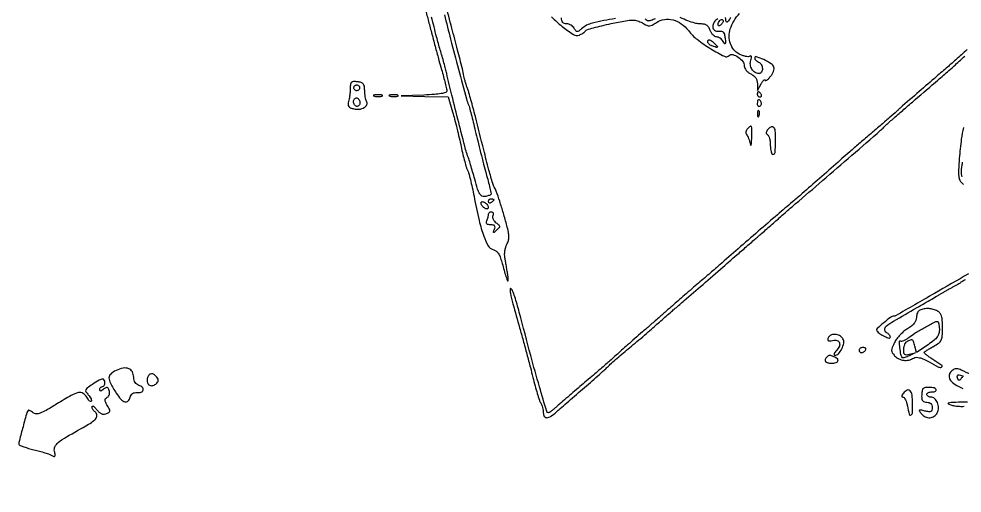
# Model space of a CAD drawing. Extents: x 50 to 925, y 21 to 441.
# Drawn here: x 50 to 411.5, y 21.2 to 202.9 of the extents above; entities that cross this region are included whole.
import ezdxf

# ---------------------------------------------------------------- set-up
doc = ezdxf.new("R2010")
doc.units = 0

msp = doc.modelspace()

# ---------------------------------------------------------------- linework, layer by layer
for points in [[(452.57679, 225.095507, -0.000001), (449.993678, 222.798179)], [(444.758148, 218.141907, -0.000001), (443, 216.578295, -0.004631)], [(205.762277, 206.562381, -0.004766), (207.00418, 201.953834, 0.001425), (208.288654, 197.057313, 0.001157), (209.692894, 191.814671, 0.001168), (211.009714, 186.988315, 0.003038), (211.986964, 183.521642, -0.004346), (212.757967, 180.758956, -0.005761), (213.408671, 178.231069, -0.004194), (213.910579, 176.106916, -0.055969), (214, 175.310575, -0.321739), (213.577288, 174.72166, -0.037162), (211.907859, 174.292917, -0.02657), (209.262733, 173.96331, -0.008193), (205.25, 173.744568), (196.5, 173.41127), (205.528366, 173.205635), (214.556732, 173), (216.236149, 167.25, -0.007208), (216.992487, 164.514514, -0.003464), (217.887495, 160.985938, -0.003434), (218.770567, 157.291272, -0.004905), (219.49942, 154, 0.006133), (220.168584, 151.013017, 0.007522), (220.869606, 148.240974, 0.006384), (221.521968, 145.933334, 0.052611), (221.939747, 144.926721, -0.057542), (222.357214, 143.892246, -0.005918), (223.027296, 141.340244, -0.007313), (223.747496, 138.268709, -0.005779), (224.439337, 134.926721, 0.008668), (226.415859, 125.649268, 0.028875), (228.166772, 119.672436, 0.043486), (229.876907, 115.9399, 0.20433), (231.712767, 114.540961, -0.097453), (232.790381, 114.030577, -0.080785), (233.678252, 113.120338, -0.060046), (234.424446, 111.727388, -0.026486), (235.080492, 109.740293, 0.00417), (236.470772, 104.798929, 0.034137), (237.275532, 102.600102, 0.812146), (237.558349, 102.661125, 0.035949), (237.415013, 104.5, 0.00214), (237.145256, 106.238524, 0.001589), (236.832954, 108.156711, 0.001606), (236.526683, 109.964934, 0.003631), (236.280497, 111.331355, -0.048802), (236.169568, 112.588768, -0.032832), (236.277923, 114.027416, -0.033068), (236.570231, 115.419795, -0.054643), (237.017923, 116.533489, 0.054843), (237.592196, 117.963721, 0.068112), (237.786721, 119.382789, 0.049258), (237.614385, 121.131742, 0.015395), (237.019472, 123.702134, 0.00664), (235.683769, 128.50018, 0.007659), (234.279948, 133.036613, 0.006171), (232.981024, 136.85661, 0.057392), (232.216951, 138.419292, -0.073999), (231.602201, 139.789628, -0.003038), (230.169487, 145.00909, -0.003626), (228.164024, 152.716053, -0.000876), (224.960075, 165.5, 0.00358), (224.127836, 168.746127, 0.003916), (223.272916, 171.884375, 0.003668), (222.500923, 174.557656, 0.019443), (222.011153, 176, -0.014061), (221.61083, 177.138543, -0.008635), (221.20052, 178.5, -0.008655), (220.840861, 179.862195, -0.015265), (220.59799, 181, 0.016845), (219.990197, 183.803983, 0.001424), (218.161737, 190.965013, 0.001908), (215.940921, 199.427048, 0.00154), (213.492791, 208.5, -0.008409)], [(213.097998, 204.509829, 0.003139), (215.484396, 195.09376, 0.001744), (218.506556, 183.639977, 0.000647), (221.57549, 172.230372, 0.031586), (222.332488, 170, -0.03139), (222.667507, 169.014189, -0.002707), (223.349712, 166.44375, -0.003561), (224.125691, 163.364833, -0.002755), (224.928664, 160, 0.003179), (225.843732, 156.179779, 0.001975), (226.963789, 151.707766, 0.001981), (228.103999, 147.303417, 0.00358), (229.077771, 143.707288, -0.005291), (229.882673, 140.693955, -0.008411), (230.500582, 138.097283, -0.003176), (230.974455, 135.87884, -0.256789), (230.873954, 135.552357, -0.103437), (230.619833, 135.391859, -0.015168), (230.039646, 135.195176, -0.016589), (229.329504, 135.003726, -0.013558), (228.558883, 134.845069, -0.170861), (227.474636, 135.022852, -0.137163), (226.623553, 135.854087, -0.055901), (225.81893, 137.690853, -0.008716), (224.708036, 141.5, 0.003061), (223.918253, 144.326634, 0.003455), (223.124424, 147.03125, 0.00316), (222.419064, 149.321863, 0.018819), (221.998766, 150.5, -0.031752), (221.228566, 152.849102, -0.000879), (218.558482, 163.237281, -0.002061), (215.940557, 173.676762, -0.004059), (213.961285, 182, 0.007309), (213.539735, 183.722866, 0.002864), (212.909909, 186.0875, 0.002834), (212.199395, 188.637869, 0.003526), (211.508828, 191, -0.009299), (210.097217, 196.043982, -0.002974), (208.183279, 203.591968, -0.001261)], [(254.159068, 203.658687, 0.030426), (258.179635, 200.049671, 0.027), (262.519087, 196.973329, 0.233007), (264.811548, 196.732061, 0.03181), (265.503643, 197.038303, 0.027517), (266.186988, 197.44348, 0.028482), (266.766005, 197.881077, 0.068776), (267.122878, 198.280388, -0.169748), (267.707428, 198.717891, -0.006876), (270.273831, 199.490628, -0.011365), (273.393388, 200.307096, -0.007738), (276.974845, 201.099633, -0.00515), (282.56782, 202.186895, -0.03976), (285.218635, 202.458818, -0.08019), (287.060543, 202.204334, -0.059127), (288.947421, 201.371988, 0.023756), (290.629075, 200.483504, 0.115517), (291.676714, 200.261801, 0.116074), (292.711315, 200.528826, 0.024091), (294.341042, 201.487804, -0.103418), (297.409492, 202.691859, -0.103505), (300.702331, 202.565213, -0.095139), (303.886437, 201.087827, -0.073899), (306.629506, 198.419096, 0.065411), (309.941565, 195.086048, 0.027654), (315.147879, 191.504109, 0.019794), (320.402749, 188.580262, 0.32407), (322.280651, 188.880651, -0.270638), (323.661488, 189.243235, -0.085328), (325.666569, 188.294206, -0.07721), (327.409076, 186.61658, -0.16401), (328, 184.863551, 0.109966), (328.182451, 184.044004, 0.062391), (328.727211, 183.180333, 0.05716), (329.535057, 182.398158, 0.056944), (330.5, 181.818046, -0.055381), (331.615381, 181.152218, -0.081377), (332.400078, 180.325913, -0.083766), (332.865358, 179.311495, -0.062384), (333.035435, 178.089485), (333.070871, 175.5), (334.5, 178, -0.017982), (335.054867, 178.89439, -0.048398), (335.529504, 179.471875, -0.154824), (335.832894, 179.629403, -0.444745), (335.997834, 179.5, 0.415364), (336.194894, 179.328957, 0.127389), (336.609356, 179.469042, 0.052345), (337.241501, 179.984372, 0.021827), (337.983132, 180.798867, 0.037108), (338.680105, 181.773537, 0.042241), (339.191666, 182.800465, 0.046795), (339.463481, 183.730965, 0.140181), (339.405902, 184.384618, 0.161556), (338.316444, 185.713407, 0.028697), (335.464862, 187.294727, 0.029715), (332.679723, 188.438045, 0.514561), (332, 187.952437, 0.125702), (332.110067, 187.521542, 0.064048), (332.440625, 187.066364, 0.057444), (332.926337, 186.657246, 0.054765), (333.5, 186.361626, -0.176936), (334.545334, 185.450965, -0.119521), (334.965149, 183.909986, -0.145377), (334.602095, 182.548877, -0.261049), (333.622445, 182, -0.14439), (332.139321, 182.437417, -0.112811), (330.961793, 183.645653, -0.104888), (330.368864, 185.328024, -0.109728), (330.524516, 187.077242, 0.021741), (330.777728, 188.014527, 0.118643), (330.769488, 188.535972, 0.350342), (330.543055, 188.706277, 0.131874), (330.136502, 188.584363, -0.153529), (329.524345, 188.428773, -0.039246), (328.498626, 188.567293, -0.03624), (327.295862, 188.919849, -0.029926), (326.074214, 189.461623, -0.195732), (322.691263, 193.421653, -0.158911), (322.66196, 199.049615, -0.116462), (326.243195, 204.998905, -0.085715)], [(278.617607, 203.042136, 0.020372), (269.806931, 201.287459, 0.120884), (265.668011, 199.143619, -0.018518), (264.551156, 198.237707, -0.174195), (263.970063, 198.058253, -0.224956), (263.489001, 198.313578, -0.032537), (262.868321, 199.270814, 0.075719), (262.353527, 199.932266, 0.055892), (261.611979, 200.492052, 0.05608), (260.768099, 200.871855, 0.077874), (259.95031, 201, -0.078702), (259.063003, 201.140536, -0.141654), (258.457921, 201.550595, -0.122632), (258.111018, 202.269256, -0.051463), (258, 203.345012, 0.07129)], [(293.907641, 202.961744, -0.017112), (292.253947, 202.34216, -0.081747), (291.262122, 202.180953, -0.148309), (290.576808, 202.390303, -0.106974), (290.018826, 202.969538, 0.285577)], [(317.934259, 202.964816, 0.122222), (316.444364, 201.618996, 0.161261), (315.953859, 199.868183, 0.225669), (316.649281, 198.566018, 0.197616), (318.15712, 198.187142, -0.066496), (319.263487, 198.199572, -0.176402), (319.957695, 197.846264, -0.129669), (320.391496, 197.038645, -0.029703), (320.664536, 195.5, -0.005853), (320.838507, 193.841784, -0.153041), (320.745706, 193.408303, -0.547337), (320.521594, 193.396059, -0.020098), (319.957726, 194.25, 0.055679), (319.443934, 194.919386, 0.050086), (318.777846, 195.485938, 0.053208), (318.067597, 195.87249, 0.098341), (317.425559, 196, -0.139886), (316.791461, 196.180944, -0.06122), (316.104589, 196.734375, -0.053824), (315.472935, 197.543661, -0.048006), (315, 198.5, 0.056938), (314.364524, 199.729401, 0.109833), (313.566271, 200.489893, 0.095952), (312.443949, 200.900936, 0.036407), (310.774751, 201.046477, -0.068256), (309.042758, 201.309115, -0.01879), (306.424168, 202.189607, -0.018335), (303.45948, 203.438212, -0.016723)], [(322.841825, 203.507925, -0.012971), (321.984344, 202.180571, -0.093051), (321.447322, 201.643199, -0.442769), (321.141774, 201.715867, -0.126041), (321.003738, 202.25, 0.049444), (320.880908, 203.462695, 0.293585)], [(413.412145, 191.133044, -0.001455), (411.287316, 189.209435, -0.001373), (409.11028, 187.260855, -0.001364), (407.172721, 185.545634, -0.004793), (405.912145, 184.457101, 0.002509), (401.711452, 180.863082, 0.00066), (395.022135, 175.066008, 0.000145), (387.759365, 168.75146, 0.02408), (387, 168.023752, -0.024436), (386.598968, 167.639986, -0.000237), (383.5625, 165.008509, -0.000786), (380.060527, 161.986132, -0.000509), (376, 158.5, 0.000423), (371.939451, 155.015066, 0.000653), (368.4375, 151.996433, 0.000194), (365.39823, 149.367636, 0.020647), (365, 148.993073, -0.018991), (363.982197, 148.029387, -0.00021), (356.830643, 141.760829, -0.000665), (350.186719, 135.957741, -0.00347), (346.5, 132.790968, 0.001781), (340.715522, 127.856161, 0.000867), (333.36417, 121.517071, 0.000853), (325.635906, 114.806473, 0.00112), (318.603089, 108.650912, -0.002404), (317.448997, 107.646003, -0.000567), (315.511148, 105.978789, -0.000584), (313.278804, 104.067132, -0.000575), (311.030606, 102.150912, 0.0014), (308.60649, 100.077838, 0.00093), (305.836981, 97.686956, 0.000936), (303.156914, 95.35578, 0.001827), (301.030606, 93.485534, -0.001168), (298.777505, 91.498488, -0.000448), (295.635151, 88.745192, -0.000443), (292.218987, 85.762727, -0.000545), (289.025229, 82.985534, 0.000798), (286.046102, 80.392334, 0.000984), (283.276934, 77.964501, 0.000809), (280.957474, 75.916186, 0.007236), (279.953054, 75, -0.007389), (277.787407, 73.02581, -0.002247), (274.449346, 70.098629, -0.001938), (270.193463, 66.429161, -0.001087), (264.993191, 62, 0.001085), (262.327145, 59.729297, 0.001096), (259.679997, 57.454688, 0.001067), (257.383289, 55.463862, 0.004457), (256.01379, 54.25, -0.009836), (255.020024, 53.38808, -0.013779), (254.096984, 52.660938, -0.01005), (253.308419, 52.098471, -0.151003), (252.989797, 52, -0.331985), (252.293286, 52.519746, -0.001477), (249.531138, 61.923378, -0.005171), (246.193022, 73.873259, -0.002001), (241.804558, 90.5, 0.007907), (240.936788, 93.637104, 0.010671), (240.04695, 96.44375, 0.007928), (239.221717, 98.745722, 0.105329), (238.738294, 99.5, 0.641975), (238.267147, 99.327766, 0.072227), (238.368366, 97.780043, 0.01476), (239.346469, 93.766248, 0.001568), (241.927737, 84.5, -0.001982), (243.259579, 79.703577, -0.00146), (244.698063, 74.38125, -0.001475), (246.028706, 69.340626, -0.003299), (247.00344, 65.5, 0.006283), (247.833428, 62.309666, 0.007611), (248.694794, 59.339923, 0.006566), (249.488692, 56.867093, 0.050926), (249.988857, 55.763569, -0.040837), (250.376383, 54.952406, -0.025175), (250.702977, 53.945728, -0.025171), (250.926834, 52.910913, -0.0407), (251, 52.013569, 0.135172), (251.386729, 50.609203, 0.279995), (252.354949, 50.096049, 0.137016), (253.921128, 50.634233, 0.036054), (256.010218, 52.307765, -0.006434), (257.426021, 53.58659, -0.001306), (259.971752, 55.815447, -0.001377), (262.946049, 58.391472, -0.001289), (266, 61.008119, 0.002254), (269.020066, 63.605854, 0.002555), (271.892383, 66.124969, 0.002325), (274.312123, 68.289303, 0.014125), (275.527262, 69.450354, -0.014768), (276.679176, 70.548166, -0.003292), (278.713508, 72.351349, -0.003415), (281.091944, 74.403234, -0.003292), (283.527262, 76.447856, 0.002355), (286.145762, 78.637918, 0.001642), (289.080473, 81.132596, 0.001656), (291.879298, 83.543749, 0.003436), (294.044563, 85.447856, -0.001363), (296.000959, 87.182724, -0.001083), (298.12232, 89.045421, -0.001095), (300.096034, 90.763309, -0.002749), (301.544563, 92.004641, 0.002425), (305.002446, 94.964027, 0.00033), (312.200121, 101.193114, 0.000414), (319.808703, 107.797641, 0.000757), (326, 113.197389, -0.000591), (327.91035, 114.864624, -0.000503), (329.929363, 116.618925, -0.000507), (331.769652, 118.211419, -0.001438), (333.057407, 119.317043, 0.002431), (334.344665, 120.426688, 0.000851), (336.184402, 122.033756, 0.000845), (338.202256, 123.808524, 0.000989), (340.111245, 125.5, -0.001193), (342.048512, 127.21512, -0.000942), (344.152285, 129.061686, -0.000953), (346.111843, 130.768563, -0.002369), (347.553838, 132.007866, 0.0012), (358.022832, 140.962842, 0.000959), (369.265272, 150.663805, 0.000217), (380.282658, 160.21586, 0.031246), (381.5, 161.41337, -0.028499), (382.254432, 162.163706, -0.000938), (385.4375, 164.977034, -0.001789), (389.212856, 168.277352, -0.001243), (393.5, 171.979435, 0.000235), (402.237899, 179.494179, 0.001735), (406.392832, 183.096062, 0.003644), (408.935656, 185.348776, 0.008152), (410.826999, 187.10569, -0.012688), (412.513595, 188.644144, -0.001094)], [(412.050924, 161.263874, 0.037572), (411.187817, 156.880385, 0.008928), (410.433618, 149.47165, 0.007301), (410.13055, 145.085784, 0.038787), (410.18617, 142.683323, 0.076534), (410.577372, 141.173022, 0.118513), (411.380465, 140.099205, -0.074011), (412.000784, 139.406494, -0.044564)], [(411.516518, 142.350442, -0.053888), (411.25538, 143.469077, -0.04663), (411.217666, 144.793349, -0.034083), (411.412674, 146.252481, 0.01944), (411.696598, 147.988393, 0.0053)], [(413.990437, 105.256394, -0.000739), (400.8592, 97.682686, -0.000052), (385.965339, 89.12372, -0.131113), (385.501645, 89, 0.15735), (384.08462, 88.542741, 0.018574), (381.437915, 86.482565, 0.014425), (378.922195, 84.242874, 0.37659), (378.843318, 83.408026, 0.085949), (380.000933, 82.278328, 0.038924), (381.841344, 81.215009, 0.042377), (383.521161, 80.580043, 0.497783), (384, 80.941836, 0.120287), (383.896015, 81.36782, 0.052117), (383.572698, 81.858107, 0.047444), (383.101836, 82.332235, 0.045991), (382.545356, 82.71468, -0.256572), (381.829109, 83.86148, -0.238411), (382.387448, 85.138732, -0.040638), (385.264074, 87.146575, -0.002702), (394, 92.180243, 0.000902), (397.018107, 93.90484, 0.001045), (399.884375, 95.557513, 0.00093), (402.305532, 96.966312, 0.006216), (403.5, 97.684381, -0.007555), (404.444669, 98.248843, -0.003856), (405.646875, 98.93045, -0.00383), (406.897067, 99.614083, -0.005739), (408, 100.190052, 0.007748), (408.99384, 100.714145, 0.009272), (409.9125, 101.239306, 0.008187), (410.668808, 101.707425, 0.05875), (411, 101.979646, -0.066199), (411.383098, 102.285118, -0.003282), (412.773083, 103.107716, -0.00525)], [(414.958157, 66.521204, 0.008583), (411.198443, 68.345981, 0.078238), (409.453505, 68.844981, 0.171383), (408.233301, 68.575845, 0.080552), (407, 67.5, 0.1836), (406.485773, 65.996599, 0.156357), (407.053978, 64.409467, 0.092765), (408.823024, 62.820566, 0.037735), (411.717881, 61.345096, 0.006338)], [(411.763276, 65.45512, 0.304541), (411.406503, 65.447668, 0.101623), (411.02984, 65.048282, -0.047124), (410.63743, 64.529678, -0.263306), (410.318241, 64.426045, -0.219759), (410.021849, 64.6438, -0.034544), (409.708402, 65.317508, -0.213441), (409.755921, 66.193967, -0.33093), (410.406254, 66.513658, -0.078668), (412.011657, 65.947043, -0.015499)], [(413.598705, 56.09721, 0.003279), (411, 56.03253, 0.002952), (407.254695, 55.892593, 0.065932), (406.187159, 55.703926, 0.691245), (406.171421, 55.415683, 0.030793), (407.5, 54.924497, 0.03811), (408.881427, 54.620838, 0.022574), (410.561765, 54.460638, 0.022509), (412.262787, 54.452303, 0.035682)]]:
    msp.add_lwpolyline(points, format="xyb")
for points in [[(319.183333, 200.783333, -0.034019), (318.693024, 200.355562, -0.131573), (318.322581, 200.204271, -0.290264), (318.093678, 200.31173, -0.142677), (318, 200.633333, -0.094783), (318.175276, 201.54964, -0.102202), (318.674729, 202.309147, -0.145728), (319.299565, 202.647242, -0.253202), (319.85, 202.483333, -0.212536), (319.959631, 202.197768, -0.080535), (319.867292, 201.770833, -0.061283), (319.5985, 201.274266, -0.041736)], [(316.642857, 193.5, -0.013589), (317.663669, 192.422138, -0.423452), (317.640417, 192.090866, -0.263349), (317.219253, 192.012223, -0.009001), (315.581787, 192.606989, -0.045844), (314.976645, 192.905323, -0.052351), (314.46465, 193.297997, -0.059761), (314.113771, 193.720929, -0.144282), (314, 194.106989, -0.155195), (314.2042, 194.749024, -0.304053), (314.683913, 194.932106, -0.11473), (315.493884, 194.536623, -0.025685)], [(176.986345, 176.316422, -0.017009), (176.93816, 175.077179, -0.011748), (176.803061, 173.679708, -0.01186), (176.609483, 172.340846, -0.023668), (176.381573, 171.295348, 0.055081), (176.205788, 170.147102, 0.166018), (176.4271, 169.39775, 0.141707), (177.091362, 168.868183, 0.036417), (178.408213, 168.433681, 0.091527), (180.485133, 168.301915, 0.106051), (182.356153, 168.943832, 0.154975), (183.364497, 170.090081, 0.246718), (183.275484, 171.363274, -0.073374), (183.001852, 171.997895, -0.020959), (182.768627, 173.0473, -0.02062), (182.60214, 174.268053, -0.020539), (182.536495, 175.499967, 0.035062), (182.404089, 177.105928, 0.137462), (181.997472, 178.003009, 0.147757), (181.202826, 178.522077, 0.042695), (179.75, 178.816422, 0.031932), (178.212239, 178.89448, 0.182544), (177.46465, 178.600867, 0.179031), (177.0896, 177.882459, 0.030505)], [(180.447214, 175.91459, -0.099038), (180.151486, 175.597789, -0.097945), (179.755524, 175.417584, -0.097945), (179.320774, 175.401684, -0.099038), (178.91459, 175.552786, -0.099038), (178.597789, 175.848514, -0.097945), (178.417584, 176.244476, -0.097945), (178.401684, 176.679226, -0.099038), (178.552786, 177.08541, -0.099038), (178.848514, 177.402211, -0.097945), (179.244476, 177.582416, -0.097945), (179.679226, 177.598316, -0.099038), (180.08541, 177.447214, -0.099038), (180.402211, 177.151486, -0.097945), (180.582416, 176.755524, -0.097945), (180.598316, 176.320774, -0.099038)], [(186.269032, 173.307009, 0.037336), (187.036634, 173.167106, 0.029507), (187.880008, 173.127736, 0.030339), (188.671085, 173.185595, 0.06278), (189.269032, 173.344063, 0.31318), (189.386009, 173.52287, 0.333666), (189.257153, 173.684921, 0.052471), (188.580113, 173.787295, 0.014395), (187.5, 173.805051, 0.012823), (186.431793, 173.764444, 0.080377), (185.900903, 173.643467, 0.597527), (185.883358, 173.48334, 0.087174)], [(192.269032, 173.307009, 0.037336), (193.036634, 173.167106, 0.029507), (193.880008, 173.127736, 0.030339), (194.671085, 173.185595, 0.06278), (195.269032, 173.344063, 0.31318), (195.386009, 173.52287, 0.333666), (195.257153, 173.684921, 0.052471), (194.580113, 173.787295, 0.014395), (193.5, 173.805051, 0.012823), (192.431793, 173.764444, 0.080377), (191.900903, 173.643467, 0.597527), (191.883358, 173.48334, 0.087174)], [(333, 174, 0.105053), (333.081062, 173.618444, 0.099167), (333.311086, 173.29375, 0.09642), (333.654762, 173.076123, 0.093332), (334.059017, 173, 0.108972), (334.413961, 173.078288, 0.182303), (334.6254, 173.29375, 0.161196), (334.656512, 173.6179, 0.082592), (334.5, 174, 0.029505), (334.231006, 174.382774, 0.035638), (333.933975, 174.70625, 0.038439), (333.65171, 174.934461, 0.151918), (333.440983, 175, 0.210953), (333.272352, 174.92554, 0.081139), (333.129539, 174.70625, 0.061769), (333.032345, 174.382849, 0.042167)], [(180.5, 170, -0.074012), (180.119849, 169.549884, -0.156529), (179.705698, 169.369302, -0.15302), (179.257119, 169.461657, -0.06978), (178.774265, 169.825735, -0.088981), (178.446886, 170.29624, -0.076381), (178.281199, 170.876926, -0.077007), (178.298118, 171.476023, -0.093176), (178.5, 172, -0.074012), (178.880151, 172.450116, -0.156529), (179.294302, 172.630698, -0.15302), (179.742881, 172.538343, -0.06978), (180.225735, 172.174265, -0.088981), (180.553114, 171.70376, -0.076381), (180.718801, 171.123074, -0.077007), (180.701882, 170.523977, -0.093176)], [(333, 170.440983, 0.067432), (333.074611, 169.890269, 0.140899), (333.298542, 169.524436, 0.190788), (333.63036, 169.397824, 0.136093), (334.016312, 169.510081, 0.090427), (334.360589, 169.820631, 0.095498), (334.565079, 170.22714, 0.099685), (334.598899, 170.665803, 0.108373), (334.457295, 171.069098, 0.050477), (333.86686, 171.838655, 0.315493), (333.407182, 171.933879, 0.25701), (333.085158, 171.519563, 0.039415)], [(333.078947, 166.416667, 0.018894), (333.137993, 165.670344, 0.168741), (333.279315, 165.37858, 0.470617), (333.461564, 165.395823, 0.054073), (333.683114, 165.8125, 0.051402), (333.839148, 166.359369, 0.05415), (333.876576, 166.916927, 0.060344), (333.797407, 167.402231, 0.126455), (333.604167, 167.729167, 0.296942), (333.385309, 167.77538, 0.208169), (333.200665, 167.592839, 0.077125), (333.089945, 167.112848, 0.028489)], [(329.223794, 160.823794, 0.071497), (328.812096, 160.273884, 0.092555), (328.617053, 159.675945, 0.101401), (328.658921, 159.090441, 0.103682), (328.927975, 158.573794, -0.060544), (329.298164, 157.990885, -0.021537), (329.684768, 157.081052, -0.021005), (330.027335, 156.035893, -0.02323), (330.268, 155, 0.095667), (330.457046, 154.516297, 0.654953), (330.636452, 154.543821, 0.049546), (330.783461, 155.455613, 0.008045), (330.863818, 157.25, 0.003981), (330.936116, 160.742293, 0.111197), (330.748509, 161.627922, 0.47514), (330.29653, 161.744988, 0.037946)], [(337.064749, 160.578017, 0.043524), (336.603166, 159.911552, 0.116388), (336.440667, 159.360993, 0.160975), (336.563437, 158.906705, 0.108945), (336.951442, 158.530011, -0.15578), (337.356537, 158.056939, -0.037028), (337.691986, 157.06154, -0.034575), (337.922959, 155.805798, -0.028202), (338, 154.440983, 0.027497), (338.072564, 153.122516, 0.043243), (338.29375, 152.010789, 0.053437), (338.614478, 151.229636, 0.275259), (339, 151, 0.391885), (339.795842, 151.736931, 0.016493), (339.979841, 155.93066, 0.017767), (339.875632, 160.154492, 0.243929), (339.113307, 161.429973, 0.157815), (338.687312, 161.534458, 0.080573), (338.145782, 161.405763, 0.06707), (337.574976, 161.072804, 0.054071)], [(232, 133.559017, -0.151918), (231.934461, 133.34829, -0.038439), (231.70625, 133.066025, -0.035638), (231.382774, 132.768994, -0.029505), (231, 132.5, -0.082592), (230.6179, 132.343488, -0.161196), (230.29375, 132.3746, -0.182303), (230.078288, 132.586039, -0.108972), (230, 132.940983, -0.093332), (230.076123, 133.345238, -0.09642), (230.29375, 133.688914, -0.099167), (230.618444, 133.918938, -0.105053), (231, 134, -0.042167), (231.382849, 133.967655, -0.061769), (231.70625, 133.870461, -0.081139), (231.92554, 133.727648, -0.210953)], [(229.8125, 131.0625, -0.08306), (229.888442, 130.579684, -0.196386), (229.75, 130.25, -0.196386), (229.420316, 130.111558, -0.08306), (228.9375, 130.1875, -0.068635), (228.402945, 130.45155, -0.04742), (227.882031, 130.882031, -0.04742), (227.45155, 131.402945, -0.068635), (227.1875, 131.9375, -0.08306), (227.111558, 132.420316, -0.196386), (227.25, 132.75, -0.196386), (227.579684, 132.888442, -0.08306), (228.0625, 132.8125, -0.068635), (228.597055, 132.54845, -0.04742), (229.117969, 132.117969, -0.04742), (229.54845, 131.597055, -0.068635)], [(231.648875, 127.527366, 0.124401), (231.570163, 126.868358, 0.075714), (231.787958, 126.110357, 0.067975), (232.257711, 125.372081, 0.064432), (232.915899, 124.77146, -0.02493), (233.930693, 123.982471, -0.193055), (234.20204, 123.459564, -0.20383), (234.029362, 122.910881, -0.028104), (233.183661, 122.026851, -0.005112), (232.232371, 121.156255, -0.257039), (231.993836, 121.100975, -0.431381), (231.907337, 121.266794, -0.008174), (232.278263, 122.282757, 0.059942), (232.485515, 123.105855, 0.207059), (232.336146, 123.622534, 0.178649), (231.833587, 123.915279, 0.0435), (230.861626, 124, -0.04488), (229.926562, 124.084101, -0.16217), (229.409125, 124.367411, -0.205389), (229.234911, 124.854983, -0.076256), (229.393011, 125.581787, 0.016969), (229.625376, 126.254744, 0.015089), (229.821697, 126.96865, 0.015326), (229.959197, 127.621647, 0.04425), (230, 128.081787, -0.119804), (230.085137, 128.432002, -0.100688), (230.325178, 128.730275, -0.092014), (230.684184, 128.93059, -0.081537), (231.106989, 129, -0.15468), (231.481912, 128.881171, -0.152247), (231.722801, 128.567414, -0.113935), (231.78304, 128.090721, -0.066402)], [(395.25, 91.337719, 0.132369), (394.771081, 90.976103, 0.061054), (394.367188, 90.300616, 0.054266), (394.092752, 89.439471, 0.050063), (394, 88.515443, -0.091626), (393.787811, 87.367255, -0.074822), (393.171661, 86.278153, -0.060357), (392.12609, 85.231296, -0.033112), (390.627634, 84.207807, 0.041905), (389.216899, 83.207457, 0.027497), (387.766118, 81.840804, 0.027656), (386.491459, 80.342656, 0.046767), (385.621967, 78.944034, 0.015295), (384.703806, 76.953348, 0.102082), (384.49017, 75.889096, 0.143248), (384.756026, 74.997915, 0.040295), (385.649321, 73.835002, 0.093723), (387.193596, 72.665096, 0.08621), (389.104321, 72.096083, 0.08469), (391.125111, 72.200317, 0.086038), (392.984911, 72.969513, -0.138148), (393.919846, 73.247759, -0.067185), (395.167121, 73.098042, -0.045848), (396.784263, 72.5164, -0.018192), (398.886981, 71.439603, 0.00955), (402.497216, 69.511349, 0.222854), (403.628955, 69.474079, 0.583654), (403.69412, 70.072055, 0.011941), (400.607499, 72.178454, -0.009443), (399.233709, 73.105944, -0.014144), (398.073551, 73.971558, -0.008998), (397.153219, 74.726964, -0.213619), (397.012379, 75.022596, -0.240711), (397.148696, 75.305695, -0.011358), (398.031761, 75.945361, -0.016591), (399.159655, 76.669898, -0.010956), (400.5, 77.430067, 0.030222), (402.559901, 78.705576, 0.126429), (403.496348, 79.807437, 0.098813), (403.904018, 81.365508, 0.014733), (404, 84.622287, 0.015363), (403.915263, 87.379458, 0.058707), (403.610126, 89.068524, 0.096658), (403.021585, 90.175321, 0.099819), (402.065741, 90.964816, 0.057802), (400.463474, 91.597216, 0.051492), (398.694707, 91.878216, 0.051534), (396.907321, 91.791783, 0.058123)], [(402.78022, 84.025224, -0.066075), (402.607938, 82.367171, -0.09876), (401.999341, 81.048429, -0.068582), (400.75163, 79.751882, -0.018493), (398.44143, 78.065153), (394.018061, 75.079857), (393.400623, 77.539928, 0.010225), (392.911894, 79.331212, 0.177437), (392.557156, 79.809634, 0.223473), (392.014355, 79.887142, 0.017131), (390.581787, 79.393011, 0.117273), (389.976529, 78.979031, 0.065422), (389.46465, 78.241583, 0.059634), (389.117824, 77.311664, 0.059534), (389, 76.325624, 0.034075), (389.08814, 75.033808, 0.186229), (389.420434, 74.43198, 0.199656), (390.054644, 74.233054, 0.03978), (391.25, 74.437883), (393.5, 75.010541), (391.240422, 73.848182, -0.019222), (390.34947, 73.432355, -0.029053), (389.542727, 73.146848, -0.028475), (388.894294, 72.998356, -0.264259), (388.634062, 73.092912, -0.128692), (388.060865, 74.280747, -0.020071), (387.659135, 76.87761, -0.019611), (387.477785, 79.319619, -0.599185), (387.897521, 79.563336, 0.193148), (388.387679, 79.478198, 0.044454), (389.205589, 79.729836, 0.039641), (390.162427, 80.211742, 0.029756), (391.132463, 80.882946, -0.028694), (393.543724, 82.558968, -0.010155), (397.173463, 84.684406, -0.005672), (400.884122, 86.702326, -0.122289), (402.083011, 87, -0.312522), (402.326475, 86.831352, -0.03225), (402.540526, 86.12616, -0.031089), (402.703526, 85.165408, -0.019371)], [(360.666667, 81.333333, 0.077462), (360.043108, 80.479513, 0.285467), (360.094178, 79.842273, 0.240028), (360.725224, 79.526834, 0.062124), (361.887141, 79.680738, -0.118105), (363.507294, 79.714209, -0.24537), (364.450978, 78.92627, -0.19902), (364.452314, 77.533556, -0.086116), (363.442974, 75.936987, 0.028025), (362.841451, 75.192418, 0.067804), (362.510447, 74.56899, 0.160638), (362.49698, 74.174654, 0.333161), (362.730003, 74, 0.209735), (364.119451, 74.609648, 0.071328), (365.394978, 76.468374, 0.069878), (366.121434, 78.664309, 0.174273), (365.847533, 80.30796, 0.126766), (364.863555, 81.338287, 0.090452), (363.373044, 81.926375, 0.093942), (361.823166, 81.938861, 0.1527)], [(372, 76, 0.092995), (372.071618, 75.618268, 0.096318), (372.276414, 75.29375, 0.099231), (372.581949, 75.076556, 0.105429), (372.940983, 75, 0.089642), (373.346558, 75.073302, 0.053229), (373.7871, 75.29375, 0.051032), (374.193797, 75.617485, 0.06081), (374.5, 76, 0.139169), (374.607943, 76.379648, 0.191142), (374.478525, 76.70625, 0.138808), (374.110654, 76.926733, 0.066118), (373.559017, 77, 0.062283), (372.962904, 76.925455, 0.080552), (372.457961, 76.70625, 0.097988), (372.120018, 76.381379, 0.153634)], [(359.666667, 73.333333, 0.100787), (359.055946, 72.410269, 0.268587), (359.163032, 71.656815, 0.178078), (359.981608, 71.152274, 0.050018), (361.5, 71, 0.058786), (363.180084, 71.198217, 0.247246), (363.919396, 71.84618, 0.325871), (363.7009, 72.655603, 0.07783), (362.418213, 73.393011, 0.007226), (361.125878, 73.867616, 0.090039), (360.612344, 73.949388, 0.157593), (360.216593, 73.811929, 0.034635)], [(87.241476, 68.193564, 0.068469), (85.187493, 66.83507, 0.218554), (84.534437, 65.37028, 0.122833), (85.07002, 63.319012, 0.016825), (87.336936, 59.480733, 0.040221), (89.087112, 57.166646, 0.143018), (90.64724, 56.19122, 0.272457), (91.871419, 56.51341, 0.132178), (92.70214, 57.968982, -0.076468), (93.055501, 58.78553, -0.102249), (93.61308, 59.366511, -0.102029), (94.356274, 59.679683, -0.075855), (95.248288, 59.718982, 0.10171), (96.846411, 59.871797, 0.252336), (97.64609, 60.682767, 0.281898), (97.366362, 61.711481, 0.112579), (96.055047, 62.482529, -0.078352), (95.182256, 62.918999, -0.089672), (94.532312, 63.586824, -0.085239), (94.135061, 64.469504, -0.063292), (94, 65.532204, 0.120355), (93.48814, 67.627867, 0.181079), (92.105694, 68.873549, 0.141123), (89.943706, 69.078984, 0.065584)], [(99.335833, 65.432783, 0.129423), (99.166505, 63.88536, 0.191633), (99.844899, 62.719789, 0.202172), (101.103816, 62.376714, 0.140874), (102.46995, 62.97506, 0.045192), (103.171184, 63.673005, 0.136007), (103.448265, 64.281865, 0.152139), (103.357365, 64.903293, 0.061456), (102.889886, 65.632679, 0.062402), (101.811883, 66.643872, 0.172937), (100.829068, 66.933203, 0.202562), (99.989678, 66.521604, 0.087414)], [(78.207968, 62.858339, 0.011693), (76.193262, 61.500819, 0.144832), (75.628027, 60.782686, 0.245077), (75.702457, 60.052089, 0.038358), (76.618504, 58.869055, -0.030538), (77.228499, 58.106193, -0.04636), (77.65071, 57.370142, -0.057729), (77.848048, 56.759997, -0.250788), (77.741556, 56.408223, -0.299929), (77.435529, 56.345355, -0.086738), (77.004388, 56.611599, -0.056665), (76.515505, 57.156426, -0.031692), (76.045837, 57.914354, 0.13339), (74.630547, 59.413565, 0.194161), (72.858533, 59.709394, 0.074474), (70.087577, 58.644818, 0.009361), (64.542586, 55.364568, -0.007098), (60.408822, 52.893832, -0.042354), (58.138116, 51.825184, -0.094939), (56.645468, 51.575252, -0.168908), (55.491483, 52.007069, 0.028867), (54.87001, 52.464976, 0.043387), (54.276408, 52.782028, 0.052329), (53.787514, 52.932877, 0.250055), (53.517351, 52.850684, 0.129308), (53.089155, 52.116859, 0.001506), (51.589368, 46.655427, 0.00266), (50.193118, 41.399939, 0.063675), (50, 39.889642, 0.300582), (50.213788, 39.566148, 0.012972), (51.542187, 39.040349, 0.018446), (53.23769, 38.489629, 0.011675), (55.25, 37.967594, -0.008604), (57.398222, 37.424363, -0.008783), (59.511658, 36.811016, -0.008594), (61.327544, 36.214872, -0.035784), (62.38543, 35.76019, 0.023754), (63.447334, 35.273216, 0.316579), (63.843414, 35.366257, 0.23248), (63.968449, 35.817976, 0.014775), (63.664922, 37.198923, -0.172566), (63.835786, 38.975862, -0.115926), (65.112199, 40.592121, -0.036406), (68.260645, 42.740302, -0.003108), (76.75, 47.598182, 0.041634), (78.758581, 48.962784, 0.115635), (79.799054, 50.301837, 0.20337), (79.833859, 51.499324, 0.162665), (79, 52.5, -0.076211), (78.619063, 52.82459, -0.054416), (78.300282, 53.286338, -0.054271), (78.087781, 53.807623, -0.074466), (78.022236, 54.309017, -0.341376), (78.201269, 54.531952, -0.200149), (78.557542, 54.474882, -0.066345), (79.130824, 54.005184, -0.024015), (79.813332, 53.201221, 0.041716), (80.691189, 52.238326, 0.076858), (81.567107, 51.645784, 0.096357), (82.435328, 51.424802, 0.106277), (83.291096, 51.55821, 0.030292), (84.537554, 52.125301, 0.242694), (84.886204, 52.627261, 0.160614), (84.75155, 53.336541, 0.012174), (83.75, 55.044081, -0.027445), (83.154723, 56.13389, -0.124517), (83.013984, 56.837929, -0.17504), (83.245974, 57.39122, -0.067739), (83.895717, 57.929588, 0.095116), (84.404169, 58.399777, 0.089327), (84.716174, 59.034889, 0.085154), (84.79585, 59.765995, 0.076414), (84.633884, 60.511699, 0.042038), (84.22907, 61.348799, 0.207121), (83.814258, 61.649893, 0.193916), (83.291851, 61.563617, 0.03651), (82.488167, 60.990179, -0.024773), (81.799299, 60.473865, -0.130258), (81.356541, 60.319933, -0.302022), (81.099699, 60.463967, -0.118827), (81, 60.877555, -0.087854), (81.075889, 61.306129, -0.094595), (81.29375, 61.670282, -0.100072), (81.618517, 61.913879, -0.111474), (82, 62, 0.148195), (82.381354, 62.115568, 0.098894), (82.70625, 62.440625, 0.082425), (82.925306, 62.926543, 0.064853), (83, 63.5, 0.124879), (82.737851, 64.53324, 0.311244), (82.077539, 64.868964, 0.097889), (80.79566, 64.43237, 0.011531)], [(396.450104, 61.11677, 0.135867), (396.274897, 60.807416, 0.021233), (396.132218, 60.113468, 0.022298), (396.032967, 59.259712, 0.017788), (396, 58.333333, 0.052006), (396.112472, 57.254925, 0.125855), (396.464286, 56.541667, 0.142291), (397.082344, 56.137189, 0.074337), (398, 56, -0.072338), (398.876108, 55.872581, -0.125983), (399.502359, 55.497618, -0.125119), (399.874069, 54.865696, -0.070811), (400, 53.980948, -0.05683), (399.881903, 52.945272, -0.22678), (399.494302, 52.459131, -0.152048), (398.747668, 52.346363, -0.023058), (397.25, 52.646822, 0.007198), (395.584312, 53.036307, 0.211601), (395.167567, 52.951071, 0.415429), (395.117105, 52.647132, 0.016546), (395.872445, 51.665874, 0.102953), (397.395509, 50.443042, 0.132208), (399.146308, 50.072769, 0.138904), (400.783272, 50.634416, 0.118764), (402, 52, 0.12249), (402.473201, 53.871696, 0.101254), (402.0675, 55.894296, 0.11261), (400.957322, 57.436113, 0.182607), (399.464816, 58, -0.066486), (398.904866, 58.074788, -0.083557), (398.43029, 58.29375, -0.099365), (398.112892, 58.618655, -0.14491), (398, 59, -0.195654), (398.155423, 59.381985, -0.086673), (398.604836, 59.70625, -0.066561), (399.270941, 59.926392, -0.0466), (400.059017, 60, 0.044506), (400.80773, 60.066777, 0.096826), (401.343203, 60.275058, 0.174994), (401.581952, 60.582488, 0.220315), (401.539327, 60.936368, 0.202576), (400.758887, 61.490567, 0.045608), (399.107924, 61.70068, 0.046226), (397.415991, 61.604215, 0.160369)], [(389.027641, 59.533305, 0.029298), (388.543577, 58.875148, 0.112677), (388.36996, 58.401228, 0.264715), (388.486243, 58.118984, 0.167139), (388.832242, 58, -0.234886), (389.290972, 57.771918, -0.047049), (389.785844, 56.971875, -0.040663), (390.235927, 55.840554, -0.027986), (390.565978, 54.5, 0.018174), (391.258706, 51.428016, 0.496902), (391.921257, 51.155414, 0.253889), (392.477077, 52.079461, 0.013248), (392.540719, 55.662346, 0.032003), (392.312883, 58.79002, 0.151204), (391.561018, 60.400288, 0.329695), (390.436468, 60.624598, 0.109942)]]:
    msp.add_lwpolyline(points, format="xyb", close=True)

doc.saveas('drawing.dxf')
